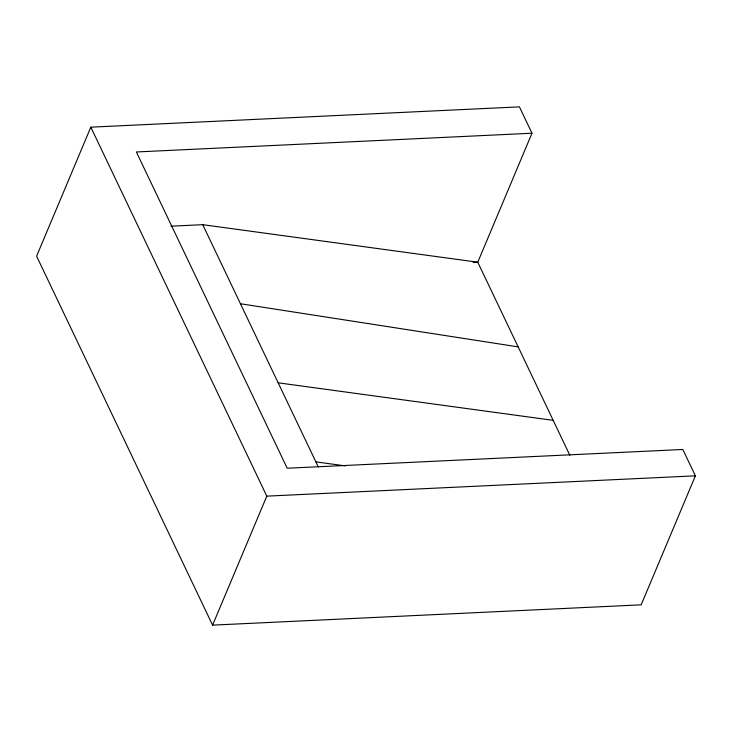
<?xml version="1.0" encoding="UTF-8"?>
<svg xmlns="http://www.w3.org/2000/svg" width="732" height="732" viewBox="0 0 732 732"><rect width="100%" height="100%" fill="white"/><g stroke="black" fill="none" stroke-linecap="round" stroke-linejoin="round"><path stroke-width="1.1" d="M90.823 127.176L36.6 256.173L212.582 625.137L641.177 604.824L695.4 475.827L682.828 449.475L287.209 468.224L136.362 151.972L531.99 133.224L519.418 106.863L90.823 127.176L266.805 496.14L212.582 625.137M531.99 133.224L477.767 262.212L569.835 455.249M170.904 226.188L202.737 224.678L477.767 262.212L473.201 262.431M266.805 496.14L695.4 475.827M278.16 382.809L553.182 420.342M315.867 461.874L345.294 465.881M240.444 303.743L518.146 346.877M202.737 224.678L318.319 467.007"/></g></svg>
